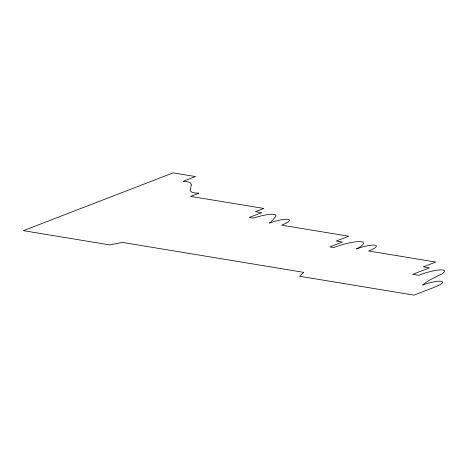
<?xml version="1.0" encoding="UTF-8"?>
<svg xmlns="http://www.w3.org/2000/svg" width="468" height="468" viewBox="0 0 468 468"><rect width="100%" height="100%" fill="white"/><g stroke="black" fill="none" stroke-linecap="round" stroke-linejoin="round"><path stroke-width="0.7" d="M191.225 184.954L190.371 189.815A41.763 8.395 -16.3 0 0 198.935 193.167L190.622 196.379L263.853 208.471L255.54 211.682L261.641 212.688L249.163 217.503L253.229 218.176A18.819 3.785 -16.3 0 1 270.89 214.309A18.819 3.785 -16.3 0 1 275.172 216.988L274.113 218.351A88.739 17.842 -16.3 0 1 269.416 223.137A14.444 2.907 -16.3 0 1 287.995 219.328A14.444 2.907 -16.3 0 1 281.619 225.155L348.754 236.235L336.276 241.049L342.383 242.061L329.905 246.876L333.971 247.549A20.721 4.165 -16.3 0 1 363.519 242.839A27.29 5.487 -16.3 0 1 356.44 248.964A14.444 2.907 -16.3 0 1 375.02 245.156A14.444 2.907 -16.3 0 1 368.644 250.977L435.778 262.062L423.3 266.877L429.408 267.883L412.77 274.306L418.872 275.313L423.031 273.71A17.31 3.481 -16.3 0 1 442.734 269.989A17.31 3.481 -16.3 0 1 438.106 275.822A55.528 11.168 -16.3 0 0 422.581 285.094A14.444 2.907 -16.3 0 1 441.16 281.286A14.444 2.907 -16.3 0 1 434.784 287.106L413.993 295.138L299.573 276.249L303.82 272.364L122.277 242.401L109.892 244.939L23.4 230.66L173.125 172.862L195.501 176.559L183.023 181.373A44.6 8.968 -16.3 0 1 191.225 184.954"/></g></svg>
